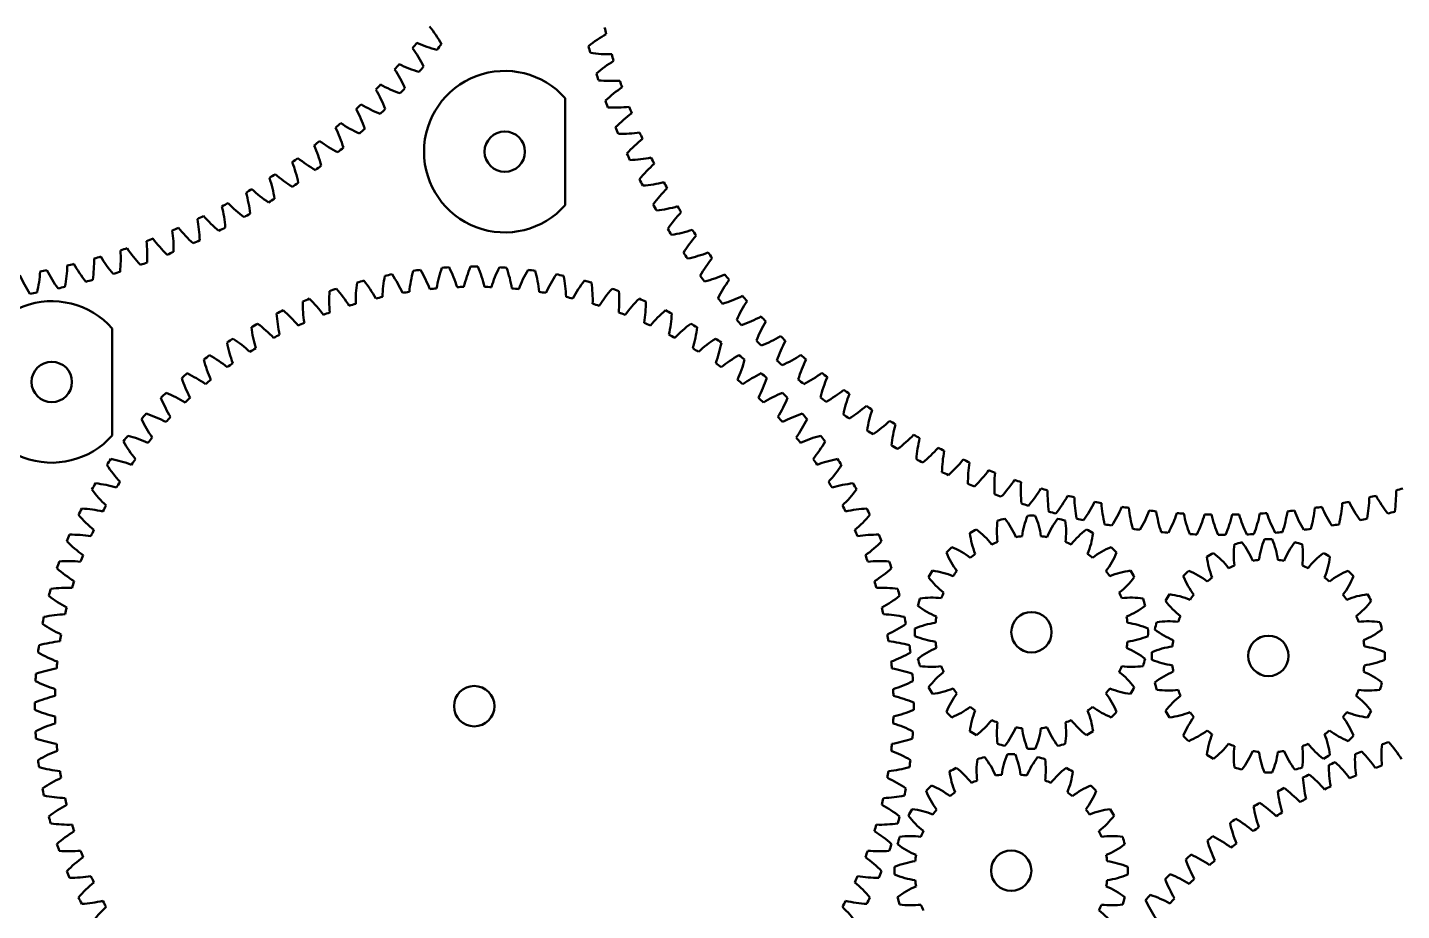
# Model space of a CAD drawing. Header units: inches. Extents: x 0.1 to 23.9, y 0 to 18.
# Drawn here: x 10.94 to 19.45, y 5.79 to 11.25 of the extents above; entities that cross this region are included whole.
import ezdxf

# ---------------------------------------------------------------- set-up
doc = ezdxf.new("R2010")
doc.units = ezdxf.units.IN
doc.header["$MEASUREMENT"] = 0
doc.layers.add('Visible (ANSI)', color=7, linetype='Continuous', lineweight=50)

msp = doc.modelspace()

# ---------------------------------------------------------------- linework, layer by layer
at = {"layer": 'Visible (ANSI)'}
for p, q in [((14.2666, 10.1531), (14.2666, 10.8146)), ((11.4605, 8.7273), (11.4605, 9.3888))]:
    msp.add_line(p, q, dxfattribs=at)
for centre in [(13.8916, 10.4839), (11.0855, 9.0581), (17.1543, 7.5081), (18.622, 7.3617), (13.7027, 7.0503), (17.0287, 6.0316)]:
    msp.add_circle(centre, 0.125, dxfattribs=at)
for centre, radius, start, end in [((12.7779, 10.745), 0.8272, 29.32405, 38.50281), ((18.3335, 12.1663), 3.9306, 193.4375, 194.0625), ((10.2682, 13.6014), 3.9306, 320.9375, 321.5625), ((13.6768, 11.9164), 0.8272, 246.49719, 255.67595), ((10.2682, 13.6014), 4.0556, 322.1875, 322.8125), ((14.9218, 10.4878), 0.8272, 118.99719, 128.17595), ((12.6509, 10.6382), 0.8272, 26.82405, 36.00281), ((18.3335, 12.1663), 4.0556, 194.6875, 195.3125), ((14.5396, 11.914), 0.8272, 261.82405, 271.00281), ((18.3335, 12.1663), 3.9306, 195.9375, 196.5625), ((10.2682, 13.6014), 3.9306, 318.4375, 319.0625), ((12.5194, 10.5371), 0.8272, 24.32405, 33.50281), ((13.6, 11.7694), 0.8272, 243.99719, 253.17595), ((10.2682, 13.6014), 4.0556, 319.6875, 320.3125), ((13.8916, 10.4839), 0.5, 41.40962, 318.59038), ((14.9982, 10.3405), 0.8272, 121.49719, 130.67595), ((10.2682, 13.6014), 3.9306, 315.9375, 316.5625), ((13.517, 11.6258), 0.8272, 241.49719, 250.67595), ((18.3335, 12.1663), 4.0556, 197.1875, 197.8125), ((14.5542, 11.7488), 0.8272, 264.32405, 273.50281), ((18.3335, 12.1663), 3.9306, 198.4375, 199.0625), ((12.3836, 10.4418), 0.8272, 21.82405, 31.00281), ((10.2682, 13.6014), 4.0556, 317.1875, 317.8125), ((15.081, 10.1968), 0.8272, 123.99719, 133.17595), ((10.2682, 13.6014), 3.9306, 313.4375, 314.0625), ((12.2438, 10.3526), 0.8272, 19.32405, 28.50281), ((13.4277, 11.4859), 0.8272, 238.99719, 248.17595), ((10.2682, 13.6014), 4.0556, 314.6875, 315.3125), ((18.3335, 12.1663), 4.0556, 199.6875, 200.3125), ((14.576, 11.5843), 0.8272, 266.82405, 276.00281), ((18.3335, 12.1663), 3.9306, 200.9375, 201.5625), ((10.2682, 13.6014), 3.9306, 310.9375, 311.5625), ((13.3324, 11.3501), 0.8272, 236.49719, 245.67595), ((15.17, 10.0568), 0.8272, 126.49719, 135.67595), ((12.1002, 10.2695), 0.8272, 16.82405, 26.00281), ((10.2682, 13.6014), 4.0556, 312.1875, 312.8125), ((18.3335, 12.1663), 4.0556, 202.1875, 202.8125), ((14.605, 11.421), 0.8272, 269.32405, 278.50281), ((15.2651, 9.9208), 0.8272, 128.99719, 138.17595), ((18.3335, 12.1663), 3.9306, 203.4375, 204.0625), ((10.2682, 13.6014), 3.9306, 308.4375, 309.0625), ((11.9531, 10.1927), 0.8272, 14.32405, 23.50281), ((13.2313, 11.2186), 0.8272, 233.99719, 243.17595), ((10.2682, 13.6014), 4.0556, 309.6875, 310.3125), ((18.3335, 12.1663), 4.0556, 204.6875, 205.3125), ((10.2682, 13.6014), 3.9306, 305.9375, 306.5625), ((11.8028, 10.1225), 0.8272, 11.82405, 21.00281), ((13.1245, 11.0916), 0.8272, 231.49719, 240.67595), ((10.2682, 13.6014), 4.0556, 307.1875, 307.8125), ((14.641, 11.2591), 0.8272, 271.82405, 281.00281), ((15.3659, 9.7891), 0.8272, 131.49719, 140.67595), ((18.3335, 12.1663), 3.9306, 205.9375, 206.5625), ((10.2682, 13.6014), 3.9306, 303.4375, 304.0625), ((11.6496, 10.0589), 0.8272, 9.32405, 18.50281), ((13.0123, 10.9694), 0.8272, 228.99719, 238.17595), ((18.3335, 12.1663), 4.0556, 207.1875, 207.8125), ((10.2682, 13.6014), 3.9306, 300.9375, 301.5625), ((11.4938, 10.002), 0.8272, 6.82405, 16.00281), ((12.8949, 10.8522), 0.8272, 226.49719, 235.67595), ((10.2682, 13.6014), 4.0556, 304.6875, 305.3125), ((14.6841, 11.0989), 0.8272, 274.32405, 283.50281), ((15.4724, 9.6619), 0.8272, 133.99719, 143.17595), ((18.3335, 12.1663), 3.9306, 208.4375, 209.0625), ((10.2682, 13.6014), 3.9306, 298.4375, 299.0625), ((11.3356, 9.9519), 0.8272, 4.32405, 13.50281), ((12.7725, 10.7403), 0.8272, 223.99719, 233.17595), ((10.2682, 13.6014), 4.0556, 302.1875, 302.8125), ((18.3335, 12.1663), 4.0556, 209.6875, 210.3125), ((14.7342, 10.9407), 0.8272, 276.82405, 286.00281), ((18.3335, 12.1663), 3.9306, 210.9375, 211.5625), ((10.2682, 13.6014), 3.9306, 295.9375, 296.5625), ((11.1754, 9.9089), 0.8272, 1.82405, 11.00281), ((12.6453, 10.6338), 0.8272, 221.49719, 230.67595), ((10.2682, 13.6014), 4.0556, 299.6875, 300.3125), ((15.5844, 9.5395), 0.8272, 136.49719, 145.67595), ((10.2682, 13.6014), 3.9306, 293.4375, 294.0625), ((11.0135, 9.8728), 0.8272, 359.32405, 8.50281), ((12.5136, 10.5329), 0.8272, 218.99719, 228.17595), ((10.2682, 13.6014), 4.0556, 297.1875, 297.8125), ((18.3335, 12.1663), 4.0556, 212.1875, 212.8125), ((14.791, 10.7848), 0.8272, 279.32405, 288.50281), ((15.7016, 9.4221), 0.8272, 138.99719, 148.17595), ((18.3335, 12.1663), 3.9306, 213.4375, 214.0625), ((10.2682, 13.6014), 3.9306, 288.4375, 289.0625), ((12.2376, 10.3489), 0.8272, 213.99719, 223.17595), ((10.2682, 13.6014), 3.9306, 290.9375, 291.5625), ((10.8501, 9.8438), 0.8272, 356.82405, 6.00281), ((12.3776, 10.4379), 0.8272, 216.49719, 225.67595), ((10.2682, 13.6014), 4.0556, 294.6875, 295.3125), ((10.2682, 13.6014), 3.9306, 283.4375, 284.0625), ((11.9467, 10.1896), 0.8272, 208.99719, 218.17595), ((10.5204, 9.8074), 0.8272, 351.82405, 1.00281), ((10.2682, 13.6014), 3.9306, 285.9375, 286.5625), ((12.0939, 10.2661), 0.8272, 211.49719, 220.67595), ((10.6857, 9.822), 0.8272, 354.32405, 3.50281), ((10.2682, 13.6014), 4.0556, 289.6875, 290.3125), ((10.2682, 13.6014), 4.0556, 292.1875, 292.8125), ((18.3335, 12.1663), 4.0556, 214.6875, 215.3125), ((14.8547, 10.6316), 0.8272, 281.82405, 291.00281), ((15.8238, 9.3099), 0.8272, 141.49719, 150.67595), ((18.3335, 12.1663), 3.9306, 215.9375, 216.5625), ((11.6429, 10.0563), 0.8272, 203.99719, 213.17595), ((10.1888, 9.7999), 0.8272, 346.82405, 356.00281), ((10.2682, 13.6014), 3.9306, 280.9375, 281.5625), ((11.7963, 10.1196), 0.8272, 206.49719, 215.67595), ((10.3547, 9.8), 0.8272, 349.32405, 358.50281), ((10.2682, 13.6014), 4.0556, 287.1875, 287.8125), ((13.9103, 9.5556), 0.7772, 168.10678, 177.8756), ((13.7027, 7.0503), 2.7222, 100.78125, 101.71875), ((12.5521, 9.2854), 0.7772, 24.6244, 34.39322), ((14.0737, 9.5366), 0.7772, 164.35678, 174.1256), ((13.7027, 7.0503), 2.7222, 97.03125, 97.96875), ((12.7007, 9.3559), 0.7772, 20.8744, 30.64322), ((14.2355, 9.5071), 0.7772, 160.60678, 170.3756), ((13.7027, 7.0503), 2.7222, 93.28125, 94.21875), ((12.8537, 9.4165), 0.7772, 17.1244, 26.89322), ((14.3951, 9.4669), 0.7772, 156.85678, 166.6256), ((13.7027, 7.0503), 2.7222, 89.53125, 90.46875), ((13.0103, 9.4669), 0.7772, 13.3744, 23.14322), ((14.5516, 9.4165), 0.7772, 153.10678, 162.8756), ((13.7027, 7.0503), 2.7222, 85.78125, 86.71875), ((13.1698, 9.5071), 0.7772, 9.6244, 19.39322), ((14.7046, 9.3559), 0.7772, 149.35678, 159.1256), ((13.7027, 7.0503), 2.7222, 82.03125, 82.96875), ((13.3316, 9.5366), 0.7772, 5.8744, 15.64322), ((14.8532, 9.2854), 0.7772, 145.60678, 155.3756), ((13.7027, 7.0503), 2.7222, 78.28125, 79.21875), ((13.495, 9.5556), 0.7772, 2.1244, 11.89322), ((18.3335, 12.1663), 4.0556, 217.1875, 217.8125), ((14.9249, 10.4814), 0.8272, 284.32405, 293.50281), ((18.3335, 12.1663), 3.9306, 218.4375, 219.0625), ((10.2682, 13.6014), 4.0556, 282.1875, 282.8125), ((10.2682, 13.6014), 4.0556, 284.6875, 285.3125), ((13.5815, 9.5613), 0.7772, 175.60678, 185.3756), ((13.7027, 7.0503), 2.7222, 108.28125, 109.21875), ((12.2702, 9.1161), 0.7772, 32.1244, 41.89322), ((13.746, 9.5638), 0.7772, 171.85678, 181.6256), ((13.7027, 7.0503), 2.7222, 104.53125, 105.46875), ((12.4084, 9.2054), 0.7772, 28.3744, 38.14322), ((13.7027, 7.0503), 2.5972, 95.15625, 96.09375), ((13.7027, 7.0503), 2.5972, 91.40625, 92.34375), ((13.7027, 7.0503), 2.5972, 87.65625, 88.59375), ((13.7027, 7.0503), 2.5972, 83.90625, 84.84375), ((14.997, 9.2054), 0.7772, 141.85678, 151.6256), ((13.7027, 7.0503), 2.7222, 74.53125, 75.46875), ((13.6593, 9.5638), 0.7772, 358.3744, 8.14322), ((15.1351, 9.1161), 0.7772, 138.10678, 147.8756), ((13.7027, 7.0503), 2.7222, 70.78125, 71.71875), ((13.8238, 9.5613), 0.7772, 354.6244, 4.39322), ((15.9508, 9.2031), 0.8272, 143.99719, 153.17595), ((11.0855, 9.0581), 0.5, 41.40962, 318.59038), ((10.2682, 13.6014), 4.0556, 279.6875, 280.3125), ((13.4176, 9.548), 0.7772, 179.35678, 189.1256), ((13.7027, 7.0503), 2.7222, 112.03125, 112.96875), ((12.1382, 9.018), 0.7772, 35.8744, 45.64322), ((13.7027, 7.0503), 2.5972, 106.40625, 107.34375), ((13.7027, 7.0503), 2.5972, 102.65625, 103.59375), ((13.7027, 7.0503), 2.5972, 98.90625, 99.84375), ((13.7027, 7.0503), 2.5972, 80.15625, 81.09375), ((13.7027, 7.0503), 2.5972, 76.40625, 77.34375), ((13.7027, 7.0503), 2.5972, 72.65625, 73.59375), ((15.2672, 9.018), 0.7772, 134.35678, 144.1256), ((13.7027, 7.0503), 2.7222, 67.03125, 67.96875), ((13.9878, 9.548), 0.7772, 350.8744, 0.64322), ((18.3335, 12.1663), 4.0556, 219.6875, 220.3125), ((15.0017, 10.3343), 0.8272, 286.82405, 296.00281), ((16.0823, 9.102), 0.8272, 146.49719, 155.67595), ((18.3335, 12.1663), 3.9306, 220.9375, 221.5625), ((13.7027, 7.0503), 2.7222, 115.78125, 116.71875), ((13.2548, 9.524), 0.7772, 183.10678, 192.8756), ((12.0128, 8.9115), 0.7772, 39.6244, 49.39322), ((13.7027, 7.0503), 2.5972, 110.15625, 111.09375), ((13.7027, 7.0503), 2.5972, 68.90625, 69.84375), ((15.3925, 8.9115), 0.7772, 130.60678, 140.3756), ((13.7027, 7.0503), 2.7222, 63.28125, 64.21875), ((14.1505, 9.524), 0.7772, 347.1244, 356.89322), ((15.0847, 10.1907), 0.8272, 289.32405, 298.50281), ((18.3335, 12.1663), 3.9306, 223.4375, 224.0625), ((13.7027, 7.0503), 2.7222, 119.53125, 120.46875), ((13.094, 9.4894), 0.7772, 186.85678, 196.6256), ((11.8947, 8.797), 0.7772, 43.3744, 53.14322), ((13.7027, 7.0503), 2.5972, 113.90625, 114.84375), ((13.7027, 7.0503), 2.5972, 65.15625, 66.09375), ((15.5106, 8.797), 0.7772, 126.85678, 136.6256), ((13.7027, 7.0503), 2.7222, 59.53125, 60.46875), ((14.3114, 9.4894), 0.7772, 343.3744, 353.14322), ((18.3335, 12.1663), 4.0556, 222.1875, 222.8125), ((16.2181, 9.0068), 0.8272, 148.99719, 158.17595), ((13.7027, 7.0503), 2.7222, 123.28125, 124.21875), ((12.9358, 9.4443), 0.7772, 190.60678, 200.3756), ((11.7843, 8.675), 0.7772, 47.1244, 56.89322), ((13.7027, 7.0503), 2.5972, 117.65625, 118.59375), ((13.7027, 7.0503), 2.5972, 61.40625, 62.34375), ((15.621, 8.675), 0.7772, 123.10678, 132.8756), ((13.7027, 7.0503), 2.7222, 55.78125, 56.71875), ((14.4696, 9.4443), 0.7772, 339.6244, 349.39322), ((18.3335, 12.1663), 4.0556, 224.6875, 225.3125), ((15.174, 10.0509), 0.8272, 291.82405, 301.00281), ((16.3579, 8.9175), 0.8272, 151.49719, 160.67595), ((18.3335, 12.1663), 3.9306, 225.9375, 226.5625), ((13.7027, 7.0503), 2.7222, 127.03125, 127.96875), ((12.7808, 9.3891), 0.7772, 194.35678, 204.1256), ((11.6822, 8.546), 0.7772, 50.8744, 60.64322), ((13.7027, 7.0503), 2.5972, 121.40625, 122.34375), ((13.7027, 7.0503), 2.5972, 57.65625, 58.59375), ((15.7232, 8.546), 0.7772, 119.35678, 129.1256), ((14.6245, 9.3891), 0.7772, 335.8744, 345.64322), ((13.7027, 7.0503), 2.7222, 52.03125, 52.96875), ((15.2693, 9.9151), 0.8272, 294.32405, 303.50281), ((16.5015, 8.8344), 0.8272, 153.99719, 163.17595), ((18.3335, 12.1663), 3.9306, 228.4375, 229.0625), ((13.7027, 7.0503), 2.7222, 130.78125, 131.71875), ((11.5887, 8.4107), 0.7772, 54.6244, 64.39322), ((13.7027, 7.0503), 2.5972, 125.15625, 126.09375), ((13.7027, 7.0503), 2.5972, 53.90625, 54.84375), ((15.8167, 8.4107), 0.7772, 115.60678, 125.3756), ((13.7027, 7.0503), 2.7222, 48.28125, 49.21875), ((18.3335, 12.1663), 4.0556, 227.1875, 227.8125), ((15.3704, 9.7835), 0.8272, 296.82405, 306.00281), ((18.3335, 12.1663), 3.9306, 230.9375, 231.5625), ((12.6298, 9.3238), 0.7772, 198.10678, 207.8756), ((13.7027, 7.0503), 2.5972, 128.90625, 129.84375), ((13.7027, 7.0503), 2.5972, 50.15625, 51.09375), ((14.7755, 9.3238), 0.7772, 332.1244, 341.89322), ((18.3335, 12.1663), 4.0556, 229.6875, 230.3125), ((16.6486, 8.7577), 0.8272, 156.49719, 165.67595), ((13.7027, 7.0503), 2.7222, 134.53125, 135.46875), ((12.4834, 9.2487), 0.7772, 201.85678, 211.6256), ((11.5042, 8.2695), 0.7772, 58.3744, 68.14322), ((13.7027, 7.0503), 2.5972, 132.65625, 133.59375), ((13.7027, 7.0503), 2.5972, 46.40625, 47.34375), ((15.9011, 8.2695), 0.7772, 111.85678, 121.6256), ((14.9219, 9.2487), 0.7772, 328.3744, 338.14322), ((13.7027, 7.0503), 2.7222, 44.53125, 45.46875), ((18.3335, 12.1663), 4.0556, 232.1875, 232.8125), ((15.4772, 9.6566), 0.8272, 299.32405, 308.50281), ((16.7989, 8.6874), 0.8272, 158.99719, 168.17595), ((18.3335, 12.1663), 3.9306, 233.4375, 234.0625), ((13.7027, 7.0503), 2.7222, 138.28125, 139.21875), ((11.4292, 8.1231), 0.7772, 62.1244, 71.89322), ((15.9761, 8.1231), 0.7772, 108.10678, 117.8756), ((13.7027, 7.0503), 2.7222, 40.78125, 41.71875), ((18.3335, 12.1663), 4.0556, 234.6875, 235.3125), ((15.5893, 9.5343), 0.8272, 301.82405, 311.00281), ((18.3335, 12.1663), 3.9306, 235.9375, 236.5625), ((16.9521, 8.6238), 0.8272, 161.49719, 170.67595), ((12.3423, 9.1643), 0.7772, 205.60678, 215.3756), ((13.7027, 7.0503), 2.5972, 136.40625, 137.34375), ((13.7027, 7.0503), 2.5972, 42.65625, 43.59375), ((15.0631, 9.1643), 0.7772, 324.6244, 334.39322), ((15.7068, 9.4172), 0.8272, 304.32405, 313.50281), ((18.3335, 12.1663), 3.9306, 238.4375, 239.0625), ((17.1079, 8.5669), 0.8272, 163.99719, 173.17595), ((13.7027, 7.0503), 2.7222, 142.03125, 142.96875), ((12.2069, 9.0708), 0.7772, 209.35678, 219.1256), ((11.3639, 7.9721), 0.7772, 65.8744, 75.64322), ((13.7027, 7.0503), 2.5972, 140.15625, 141.09375), ((13.7027, 7.0503), 2.5972, 38.90625, 39.84375), ((16.0414, 7.9721), 0.7772, 104.35678, 114.1256), ((15.1984, 9.0708), 0.7772, 320.8744, 330.64322), ((13.7027, 7.0503), 2.7222, 37.03125, 37.96875), ((18.3335, 12.1663), 4.0556, 237.1875, 237.8125), ((15.8292, 9.3052), 0.8272, 306.82405, 316.00281), ((18.3335, 12.1663), 3.9306, 240.9375, 241.5625), ((17.2661, 8.5169), 0.8272, 166.49719, 175.67595), ((18.3335, 12.1663), 4.0556, 239.6875, 240.3125), ((15.9564, 9.1987), 0.8272, 309.32405, 318.50281), ((18.3335, 12.1663), 3.9306, 243.4375, 244.0625), ((17.4263, 8.4738), 0.8272, 168.99719, 178.17595), ((13.7027, 7.0503), 2.7222, 145.78125, 146.71875), ((12.078, 8.9686), 0.7772, 213.10678, 222.8756), ((11.3086, 7.8172), 0.7772, 69.6244, 79.39322), ((13.7027, 7.0503), 2.5972, 143.90625, 144.84375), ((13.7027, 7.0503), 2.5972, 35.15625, 36.09375), ((16.0967, 7.8172), 0.7772, 100.60678, 110.3756), ((15.3274, 8.9686), 0.7772, 317.1244, 326.89322), ((13.7027, 7.0503), 2.7222, 33.28125, 34.21875), ((18.3335, 12.1663), 4.0556, 242.1875, 242.8125), ((16.0881, 9.0978), 0.8272, 311.82405, 321.00281), ((18.3335, 12.1663), 3.9306, 245.9375, 246.5625), ((17.5882, 8.4377), 0.8272, 171.49719, 180.67595), ((13.7027, 7.0503), 2.7222, 149.53125, 150.46875), ((11.2636, 7.659), 0.7772, 73.3744, 83.14322), ((13.7027, 7.0503), 2.5972, 147.65625, 148.59375), ((13.7027, 7.0503), 2.5972, 31.40625, 32.34375), ((16.1418, 7.659), 0.7772, 96.85678, 106.6256), ((13.7027, 7.0503), 2.7222, 29.53125, 30.46875), ((18.3335, 12.1663), 4.0556, 244.6875, 245.3125), ((18.3335, 12.1663), 4.0556, 247.1875, 247.8125), ((16.2241, 9.0028), 0.8272, 314.32405, 323.50281), ((18.3335, 12.1663), 3.9306, 248.4375, 249.0625), ((17.7516, 8.4088), 0.8272, 173.99719, 183.17595), ((16.364, 8.9138), 0.8272, 316.82405, 326.00281), ((18.3335, 12.1663), 3.9306, 250.9375, 251.5625), ((17.916, 8.3869), 0.8272, 176.49719, 185.67595), ((11.956, 8.8583), 0.7772, 216.85678, 226.6256), ((15.4493, 8.8583), 0.7772, 313.3744, 323.14322), ((18.3335, 12.1663), 4.0556, 249.6875, 250.3125), ((16.5078, 8.831), 0.8272, 319.32405, 328.50281), ((18.3335, 12.1663), 3.9306, 253.4375, 254.0625), ((18.0813, 8.3723), 0.8272, 178.99719, 188.17595), ((16.655, 8.7545), 0.8272, 321.82405, 331.00281), ((18.3335, 12.1663), 3.9306, 255.9375, 256.5625), ((18.247, 8.3649), 0.8272, 181.49719, 190.67595), ((18.4201, 8.3649), 0.8272, 349.32405, 358.50281), ((18.3335, 12.1663), 3.9306, 283.4375, 284.0625), ((20.0121, 8.7545), 0.8272, 208.99719, 218.17595), ((18.5858, 8.3723), 0.8272, 351.82405, 1.00281), ((18.3335, 12.1663), 3.9306, 285.9375, 286.5625), ((13.7027, 7.0503), 2.7222, 153.28125, 154.21875), ((11.229, 7.4981), 0.7772, 77.1244, 86.89322), ((13.7027, 7.0503), 2.5972, 151.40625, 152.34375), ((13.7027, 7.0503), 2.5972, 27.65625, 28.59375), ((16.1763, 7.4981), 0.7772, 93.10678, 102.8756), ((13.7027, 7.0503), 2.7222, 25.78125, 26.71875), ((18.3335, 12.1663), 4.0556, 252.1875, 252.8125), ((16.8054, 8.6845), 0.8272, 324.32405, 333.50281), ((18.3335, 12.1663), 3.9306, 258.4375, 259.0625), ((18.4129, 8.3648), 0.8272, 183.99719, 193.17595), ((16.9588, 8.6212), 0.8272, 326.82405, 336.00281), ((18.3335, 12.1663), 3.9306, 260.9375, 261.5625), ((18.5787, 8.3719), 0.8272, 186.49719, 195.67595), ((17.1147, 8.5646), 0.8272, 329.32405, 338.50281), ((18.3335, 12.1663), 3.9306, 263.4375, 264.0625), ((18.7439, 8.3862), 0.8272, 188.99719, 198.17595), ((17.9231, 8.3862), 0.8272, 341.82405, 351.00281), ((18.3335, 12.1663), 3.9306, 275.9375, 276.5625), ((19.5524, 8.5646), 0.8272, 201.49719, 210.67595), ((18.0884, 8.3719), 0.8272, 344.32405, 353.50281), ((18.3335, 12.1663), 3.9306, 278.4375, 279.0625), ((19.7083, 8.6212), 0.8272, 203.99719, 213.17595), ((18.2542, 8.3648), 0.8272, 346.82405, 356.00281), ((18.3335, 12.1663), 3.9306, 280.9375, 281.5625), ((19.8616, 8.6845), 0.8272, 206.49719, 215.67595), ((11.8415, 8.7401), 0.7772, 220.60678, 230.3756), ((15.5639, 8.7401), 0.7772, 309.6244, 319.39322), ((17.4437, 8.1305), 0.5037, 172.14764, 187.22686), ((17.1543, 7.5081), 0.7222, 103.125, 106.875), ((16.5926, 7.9024), 0.5037, 22.77314, 37.85236), ((17.5949, 8.0344), 0.5037, 157.14764, 172.22686), ((17.1543, 7.5081), 0.7222, 88.125, 91.875), ((16.7138, 8.0344), 0.5037, 7.77314, 22.85236), ((17.716, 7.9024), 0.5037, 142.14764, 157.22686), ((18.3335, 12.1663), 4.0556, 254.6875, 255.3125), ((17.1543, 7.5081), 0.7222, 73.125, 76.875), ((16.865, 8.1305), 0.5037, 352.77314, 7.85236), ((18.3335, 12.1663), 4.0556, 257.1875, 257.8125), ((18.3335, 12.1663), 4.0556, 259.6875, 260.3125), ((17.273, 8.5149), 0.8272, 331.82405, 341.00281), ((18.3335, 12.1663), 3.9306, 265.9375, 266.5625), ((18.9084, 8.4077), 0.8272, 191.49719, 200.67595), ((17.4332, 8.4721), 0.8272, 334.32405, 343.50281), ((18.3335, 12.1663), 3.9306, 268.4375, 269.0625), ((19.0718, 8.4363), 0.8272, 193.99719, 203.17595), ((17.5952, 8.4363), 0.8272, 336.82405, 346.00281), ((18.3335, 12.1663), 3.9306, 270.9375, 271.5625), ((19.2338, 8.4721), 0.8272, 196.49719, 205.67595), ((17.7586, 8.4077), 0.8272, 339.32405, 348.50281), ((18.3335, 12.1663), 3.9306, 273.4375, 274.0625), ((19.3941, 8.5149), 0.8272, 198.99719, 208.17595), ((18.3335, 12.1663), 4.0556, 279.6875, 280.3125), ((18.3335, 12.1663), 4.0556, 282.1875, 282.8125), ((18.3335, 12.1663), 4.0556, 284.6875, 285.3125), ((13.7027, 7.0503), 2.7222, 157.03125, 157.96875), ((11.205, 7.3354), 0.7772, 80.8744, 90.64322), ((13.7027, 7.0503), 2.5972, 155.15625, 156.09375), ((13.7027, 7.0503), 2.5972, 23.90625, 24.84375), ((16.2003, 7.3354), 0.7772, 89.35678, 99.1256), ((13.7027, 7.0503), 2.7222, 22.03125, 22.96875), ((17.1543, 7.5081), 0.7222, 118.125, 121.875), ((17.2727, 8.1841), 0.5037, 187.14764, 202.22686), ((16.5097, 7.7436), 0.5037, 37.77314, 52.85236), ((17.1543, 7.5081), 0.5972, 95.625, 99.375), ((17.1543, 7.5081), 0.5972, 80.625, 84.375), ((17.799, 7.7436), 0.5037, 127.14764, 142.22686), ((17.1543, 7.5081), 0.7222, 58.125, 61.875), ((17.0359, 8.1841), 0.5037, 337.77314, 352.85236), ((18.3335, 12.1663), 4.0556, 262.1875, 262.8125), ((18.3335, 12.1663), 4.0556, 264.6875, 265.3125), ((18.3335, 12.1663), 4.0556, 267.1875, 267.8125), ((18.3335, 12.1663), 4.0556, 269.6875, 270.3125), ((18.3335, 12.1663), 4.0556, 272.1875, 272.8125), ((18.3335, 12.1663), 4.0556, 274.6875, 275.3125), ((18.3335, 12.1663), 4.0556, 277.1875, 277.8125), ((11.7349, 8.6148), 0.7772, 224.35678, 234.1256), ((15.6704, 8.6148), 0.7772, 305.8744, 315.64322), ((17.1543, 7.5081), 0.7222, 133.125, 136.875), ((17.0937, 8.1917), 0.5037, 202.14764, 217.22686), ((16.4707, 7.5687), 0.5037, 52.77314, 67.85236), ((17.1543, 7.5081), 0.5972, 110.625, 114.375), ((17.1543, 7.5081), 0.5972, 65.625, 69.375), ((17.8379, 7.5687), 0.5037, 112.14764, 127.22686), ((17.2149, 8.1917), 0.5037, 322.77314, 337.85236), ((17.1543, 7.5081), 0.7222, 43.125, 46.875), ((18.9113, 7.984), 0.5037, 172.14764, 187.22686), ((18.622, 7.3617), 0.7222, 103.125, 106.875), ((18.0602, 7.7559), 0.5037, 22.77314, 37.85236), ((19.0625, 7.8879), 0.5037, 157.14764, 172.22686), ((18.622, 7.3617), 0.7222, 88.125, 91.875), ((18.1814, 7.8879), 0.5037, 7.77314, 22.85236), ((19.1837, 7.7559), 0.5037, 142.14764, 157.22686), ((18.622, 7.3617), 0.7222, 73.125, 76.875), ((18.3326, 7.984), 0.5037, 352.77314, 7.85236), ((13.7027, 7.0503), 2.7222, 160.78125, 161.71875), ((11.1917, 7.1714), 0.7772, 84.6244, 94.39322), ((13.7027, 7.0503), 2.5972, 158.90625, 159.84375), ((13.7027, 7.0503), 2.5972, 20.15625, 21.09375), ((16.2136, 7.1714), 0.7772, 85.60678, 95.3756), ((13.7027, 7.0503), 2.7222, 18.28125, 19.21875), ((17.1543, 7.5081), 0.5972, 125.625, 129.375), ((17.1543, 7.5081), 0.5972, 50.625, 54.375), ((18.622, 7.3617), 0.7222, 118.125, 121.875), ((18.7404, 8.0376), 0.5037, 187.14764, 202.22686), ((17.9773, 7.5971), 0.5037, 37.77314, 52.85236), ((18.622, 7.3617), 0.5972, 110.625, 114.375), ((18.622, 7.3617), 0.5972, 95.625, 99.375), ((18.622, 7.3617), 0.5972, 80.625, 84.375), ((18.622, 7.3617), 0.5972, 65.625, 69.375), ((19.2666, 7.5971), 0.5037, 127.14764, 142.22686), ((18.622, 7.3617), 0.7222, 58.125, 61.875), ((18.5036, 8.0376), 0.5037, 337.77314, 352.85236), ((11.6368, 8.4828), 0.7772, 228.10678, 237.8756), ((15.7685, 8.4828), 0.7772, 302.1244, 311.89322), ((17.1543, 7.5081), 0.7222, 148.125, 151.875), ((16.9189, 8.1528), 0.5037, 217.14764, 232.22686), ((16.4783, 7.3897), 0.5037, 67.77314, 82.85236), ((17.1543, 7.5081), 0.5972, 140.625, 144.375), ((17.1543, 7.5081), 0.5972, 35.625, 39.375), ((17.8303, 7.3897), 0.5037, 97.14764, 112.22686), ((17.3898, 8.1528), 0.5037, 307.77314, 322.85236), ((17.1543, 7.5081), 0.7222, 28.125, 31.875), ((18.622, 7.3617), 0.7222, 133.125, 136.875), ((18.5614, 8.0453), 0.5037, 202.14764, 217.22686), ((17.9384, 7.4222), 0.5037, 52.77314, 67.85236), ((18.622, 7.3617), 0.5972, 125.625, 129.375), ((18.622, 7.3617), 0.5972, 50.625, 54.375), ((19.3055, 7.4222), 0.5037, 112.14764, 127.22686), ((18.6825, 8.0453), 0.5037, 322.77314, 337.85236), ((18.622, 7.3617), 0.7222, 43.125, 46.875), ((13.7027, 7.0503), 2.7222, 164.53125, 165.46875), ((11.1891, 7.0069), 0.7772, 88.3744, 98.14322), ((13.7027, 7.0503), 2.5972, 162.65625, 163.59375), ((13.7027, 7.0503), 2.5972, 16.40625, 17.34375), ((16.2162, 7.0069), 0.7772, 81.85678, 91.6256), ((13.7027, 7.0503), 2.7222, 14.53125, 15.46875), ((17.1543, 7.5081), 0.5972, 155.625, 159.375), ((17.1543, 7.5081), 0.5972, 20.625, 24.375), ((11.5476, 8.3446), 0.7772, 231.85678, 241.6256), ((13.7027, 7.0503), 2.5972, 166.40625, 167.34375), ((15.8578, 8.3446), 0.7772, 298.3744, 308.14322), ((13.7027, 7.0503), 2.5972, 12.65625, 13.59375), ((17.1543, 7.5081), 0.7222, 163.125, 166.875), ((16.7601, 8.0699), 0.5037, 232.14764, 247.22686), ((16.532, 7.2188), 0.5037, 82.77314, 97.85236), ((17.7766, 7.2188), 0.5037, 82.14764, 97.22686), ((17.5486, 8.0699), 0.5037, 292.77314, 307.85236), ((17.1543, 7.5081), 0.7222, 13.125, 16.875), ((18.622, 7.3617), 0.7222, 148.125, 151.875), ((18.3865, 8.0063), 0.5037, 217.14764, 232.22686), ((17.946, 7.2433), 0.5037, 67.77314, 82.85236), ((18.622, 7.3617), 0.5972, 140.625, 144.375), ((18.622, 7.3617), 0.5972, 35.625, 39.375), ((19.2979, 7.2433), 0.5037, 97.14764, 112.22686), ((18.8574, 8.0063), 0.5037, 307.77314, 322.85236), ((18.622, 7.3617), 0.7222, 28.125, 31.875), ((13.7027, 7.0503), 2.7222, 168.28125, 169.21875), ((11.1974, 6.8426), 0.7772, 92.1244, 101.89322), ((16.208, 6.8426), 0.7772, 78.10678, 87.8756), ((13.7027, 7.0503), 2.7222, 10.78125, 11.71875), ((17.1543, 7.5081), 0.5972, 170.625, 174.375), ((17.1543, 7.5081), 0.5972, 5.625, 9.375), ((17.9996, 7.0723), 0.5037, 82.77314, 97.85236), ((18.622, 7.3617), 0.5972, 155.625, 159.375), ((18.622, 7.3617), 0.5972, 20.625, 24.375), ((19.2443, 7.0723), 0.5037, 82.14764, 97.22686), ((11.4675, 8.2009), 0.7772, 235.60678, 245.3756), ((13.7027, 7.0503), 2.5972, 170.15625, 171.09375), ((15.9378, 8.2009), 0.7772, 294.6244, 304.39322), ((13.7027, 7.0503), 2.5972, 8.90625, 9.84375), ((17.1543, 7.5081), 0.7222, 178.125, 181.875), ((16.6281, 7.0676), 0.5037, 97.77314, 112.85236), ((17.6806, 7.0676), 0.5037, 67.14764, 82.22686), ((17.1543, 7.5081), 0.7222, 358.125, 1.875), ((18.622, 7.3617), 0.7222, 163.125, 166.875), ((18.2277, 7.9234), 0.5037, 232.14764, 247.22686), ((19.0162, 7.9234), 0.5037, 292.77314, 307.85236), ((18.622, 7.3617), 0.7222, 13.125, 16.875), ((13.7027, 7.0503), 2.7222, 172.03125, 172.96875), ((11.2163, 6.6792), 0.7772, 95.8744, 105.64322), ((16.189, 6.6792), 0.7772, 74.35678, 84.1256), ((13.7027, 7.0503), 2.7222, 7.03125, 7.96875), ((16.6281, 7.9487), 0.5037, 247.14764, 262.22686), ((16.7601, 6.9464), 0.5037, 112.77314, 127.85236), ((17.1543, 7.5081), 0.5972, 185.625, 189.375), ((17.1543, 7.5081), 0.5972, 350.625, 354.375), ((17.5486, 6.9464), 0.5037, 52.14764, 67.22686), ((17.6806, 7.9487), 0.5037, 277.77314, 292.85236), ((18.0957, 6.9211), 0.5037, 97.77314, 112.85236), ((18.622, 7.3617), 0.5972, 170.625, 174.375), ((18.622, 7.3617), 0.5972, 5.625, 9.375), ((19.1482, 6.9211), 0.5037, 67.14764, 82.22686), ((11.3971, 8.0522), 0.7772, 239.35678, 249.1256), ((13.7027, 7.0503), 2.5972, 173.90625, 174.84375), ((16.0083, 8.0522), 0.7772, 290.8744, 300.64322), ((13.7027, 7.0503), 2.5972, 5.15625, 6.09375), ((17.1543, 7.5081), 0.7222, 193.125, 196.875), ((17.1543, 7.5081), 0.7222, 343.125, 346.875), ((18.622, 7.3617), 0.7222, 178.125, 181.875), ((18.0957, 7.8022), 0.5037, 247.14764, 262.22686), ((19.1482, 7.8022), 0.5037, 277.77314, 292.85236), ((18.622, 7.3617), 0.7222, 358.125, 1.875), ((13.7027, 7.0503), 2.7222, 175.78125, 176.71875), ((11.2459, 6.5174), 0.7772, 99.6244, 109.39322), ((16.1594, 6.5174), 0.7772, 70.60678, 80.3756), ((13.7027, 7.0503), 2.7222, 3.28125, 4.21875), ((16.532, 7.7975), 0.5037, 262.14764, 277.22686), ((16.9189, 6.8635), 0.5037, 127.77314, 142.85236), ((17.1543, 7.5081), 0.5972, 200.625, 204.375), ((17.1543, 7.5081), 0.5972, 335.625, 339.375), ((17.3898, 6.8635), 0.5037, 37.14764, 52.22686), ((17.7766, 7.7975), 0.5037, 262.77314, 277.85236), ((18.2277, 6.7999), 0.5037, 112.77314, 127.85236), ((18.622, 7.3617), 0.5972, 185.625, 189.375), ((18.622, 7.3617), 0.5972, 350.625, 354.375), ((19.0162, 6.7999), 0.5037, 52.14764, 67.22686), ((11.3365, 7.8993), 0.7772, 243.10678, 252.8756), ((13.7027, 7.0503), 2.5972, 177.65625, 178.59375), ((16.0689, 7.8993), 0.7772, 287.1244, 296.89322), ((13.7027, 7.0503), 2.5972, 1.40625, 2.34375), ((17.1543, 7.5081), 0.7222, 208.125, 211.875), ((16.4783, 7.6265), 0.5037, 277.14764, 292.22686), ((17.1543, 7.5081), 0.5972, 215.625, 219.375), ((17.1543, 7.5081), 0.5972, 320.625, 324.375), ((17.8303, 7.6265), 0.5037, 247.77314, 262.85236), ((17.1543, 7.5081), 0.7222, 328.125, 331.875), ((18.622, 7.3617), 0.7222, 193.125, 196.875), ((17.9996, 7.651), 0.5037, 262.14764, 277.22686), ((18.622, 7.3617), 0.5972, 200.625, 204.375), ((18.622, 7.3617), 0.5972, 335.625, 339.375), ((19.2443, 7.651), 0.5037, 262.77314, 277.85236), ((18.622, 7.3617), 0.7222, 343.125, 346.875), ((13.7027, 7.0503), 2.7222, 179.53125, 180.46875), ((11.286, 6.3579), 0.7772, 103.3744, 113.14322), ((16.1193, 6.3579), 0.7772, 66.85678, 76.6256), ((13.7027, 7.0503), 2.7222, 359.53125, 0.46875), ((17.0937, 6.8245), 0.5037, 142.77314, 157.85236), ((17.2149, 6.8245), 0.5037, 22.14764, 37.22686), ((18.3865, 6.717), 0.5037, 127.77314, 142.85236), ((18.8574, 6.717), 0.5037, 37.14764, 52.22686), ((11.286, 7.7427), 0.7772, 246.85678, 256.6256), ((13.7027, 7.0503), 2.5972, 181.40625, 182.34375), ((13.7027, 7.0503), 2.5972, 357.65625, 358.59375), ((16.1193, 7.7427), 0.7772, 283.3744, 293.14322), ((17.1543, 7.5081), 0.7222, 223.125, 226.875), ((16.4707, 7.4476), 0.5037, 292.14764, 307.22686), ((17.2727, 6.8322), 0.5037, 157.77314, 172.85236), ((17.1543, 7.5081), 0.5972, 230.625, 234.375), ((17.1543, 7.5081), 0.5972, 305.625, 309.375), ((17.0359, 6.8322), 0.5037, 7.14764, 22.22686), ((17.8379, 7.4476), 0.5037, 232.77314, 247.85236), ((17.1543, 7.5081), 0.7222, 313.125, 316.875), ((18.622, 7.3617), 0.7222, 208.125, 211.875), ((17.946, 7.4801), 0.5037, 277.14764, 292.22686), ((18.5614, 6.6781), 0.5037, 142.77314, 157.85236), ((18.622, 7.3617), 0.5972, 215.625, 219.375), ((18.622, 7.3617), 0.5972, 320.625, 324.375), ((18.6825, 6.6781), 0.5037, 22.14764, 37.22686), ((19.2979, 7.4801), 0.5037, 247.77314, 262.85236), ((18.622, 7.3617), 0.7222, 328.125, 331.875), ((11.3365, 6.2013), 0.7772, 107.1244, 116.89322), ((13.7027, 7.0503), 2.7222, 183.28125, 184.21875), ((16.0689, 6.2013), 0.7772, 63.10678, 72.8756), ((13.7027, 7.0503), 2.7222, 355.78125, 356.71875), ((17.1543, 7.5081), 0.7222, 238.125, 241.875), ((16.5097, 7.2727), 0.5037, 307.14764, 322.22686), ((17.1543, 7.5081), 0.5972, 245.625, 249.375), ((17.4437, 6.8858), 0.5037, 172.77314, 187.85236), ((16.5926, 7.1139), 0.5037, 322.14764, 337.22686), ((17.1543, 7.5081), 0.5972, 260.625, 264.375), ((17.5949, 6.9819), 0.5037, 187.77314, 202.85236), ((16.7138, 6.9819), 0.5037, 337.14764, 352.22686), ((17.1543, 7.5081), 0.5972, 275.625, 279.375), ((17.716, 7.1139), 0.5037, 202.77314, 217.85236), ((16.865, 6.8858), 0.5037, 352.14764, 7.22686), ((17.1543, 7.5081), 0.5972, 290.625, 294.375), ((17.799, 7.2727), 0.5037, 217.77314, 232.85236), ((17.1543, 7.5081), 0.7222, 298.125, 301.875), ((17.9384, 7.3011), 0.5037, 292.14764, 307.22686), ((18.622, 7.3617), 0.5972, 230.625, 234.375), ((18.622, 7.3617), 0.5972, 305.625, 309.375), ((19.3055, 7.3011), 0.5037, 232.77314, 247.85236), ((11.2459, 7.5832), 0.7772, 250.60678, 260.3756), ((13.7027, 7.0503), 2.5972, 185.15625, 186.09375), ((13.7027, 7.0503), 2.5972, 353.90625, 354.84375), ((16.1594, 7.5832), 0.7772, 279.6244, 289.39322), ((17.1543, 7.5081), 0.7222, 253.125, 256.875), ((17.1543, 7.5081), 0.7222, 283.125, 286.875), ((18.622, 7.3617), 0.7222, 223.125, 226.875), ((18.7404, 6.6857), 0.5037, 157.77314, 172.85236), ((17.9773, 7.1262), 0.5037, 307.14764, 322.22686), ((18.622, 7.3617), 0.5972, 245.625, 249.375), ((18.622, 7.3617), 0.5972, 290.625, 294.375), ((19.2666, 7.1262), 0.5037, 217.77314, 232.85236), ((18.5036, 6.6857), 0.5037, 7.14764, 22.22686), ((18.622, 7.3617), 0.7222, 313.125, 316.875), ((20.1289, 6.7419), 0.8064, 174.83715, 184.25194), ((20.3941, 3.5983), 3.3889, 107.625, 108.375), ((18.7608, 6.2974), 0.8064, 31.74806, 41.16285), ((11.3971, 6.0484), 0.7772, 110.8744, 120.64322), ((16.0083, 6.0484), 0.7772, 59.35678, 69.1256), ((17.0287, 6.0316), 0.7222, 103.125, 106.875), ((16.467, 6.4259), 0.5037, 22.77314, 37.85236), ((17.4693, 6.5578), 0.5037, 157.14764, 172.22686), ((17.0287, 6.0316), 0.7222, 88.125, 91.875), ((16.5882, 6.5578), 0.5037, 7.77314, 22.85236), ((17.5904, 6.4259), 0.5037, 142.14764, 157.22686), ((17.1543, 7.5081), 0.7222, 268.125, 271.875), ((17.0287, 6.0316), 0.7222, 73.125, 76.875), ((18.622, 7.3617), 0.7222, 238.125, 241.875), ((18.9113, 6.7393), 0.5037, 172.77314, 187.85236), ((18.0602, 6.9674), 0.5037, 322.14764, 337.22686), ((18.622, 7.3617), 0.5972, 260.625, 264.375), ((19.0625, 6.8354), 0.5037, 187.77314, 202.85236), ((18.1814, 6.8354), 0.5037, 337.14764, 352.22686), ((18.622, 7.3617), 0.5972, 275.625, 279.375), ((19.1837, 6.9674), 0.5037, 202.77314, 217.85236), ((18.3326, 6.7393), 0.5037, 352.14764, 7.22686), ((18.622, 7.3617), 0.7222, 298.125, 301.875), ((19.9648, 6.7237), 0.8064, 177.83715, 187.25194), ((20.3941, 3.5983), 3.3889, 110.625, 111.375), ((18.6218, 6.2082), 0.8064, 34.74806, 44.16285), ((13.7027, 7.0503), 2.7222, 187.03125, 187.96875), ((11.2163, 7.4213), 0.7772, 254.35678, 264.1256), ((13.7027, 7.0503), 2.5972, 188.90625, 189.84375), ((13.7027, 7.0503), 2.5972, 350.15625, 351.09375), ((16.189, 7.4213), 0.7772, 275.8744, 285.64322), ((13.7027, 7.0503), 2.7222, 352.03125, 352.96875), ((17.0287, 6.0316), 0.7222, 118.125, 121.875), ((17.1471, 6.7076), 0.5037, 187.14764, 202.22686), ((16.3841, 6.267), 0.5037, 37.77314, 52.85236), ((17.318, 6.6539), 0.5037, 172.14764, 187.22686), ((16.7394, 6.6539), 0.5037, 352.77314, 7.85236), ((17.6733, 6.267), 0.5037, 127.14764, 142.22686), ((17.0287, 6.0316), 0.7222, 58.125, 61.875), ((16.9103, 6.7076), 0.5037, 337.77314, 352.85236), ((18.622, 7.3617), 0.7222, 253.125, 256.875), ((18.622, 7.3617), 0.7222, 268.125, 271.875), ((18.622, 7.3617), 0.7222, 283.125, 286.875), ((20.3941, 3.5983), 3.3889, 113.625, 114.375), ((19.8018, 6.6969), 0.8064, 180.83715, 190.25194), ((18.4877, 6.1119), 0.8064, 37.74806, 47.16285), ((20.3941, 3.5983), 3.2639, 109.125, 109.875), ((11.4675, 5.8997), 0.7772, 114.6244, 124.39322), ((15.9378, 5.8997), 0.7772, 55.60678, 65.3756), ((17.0287, 6.0316), 0.7222, 133.125, 136.875), ((16.3451, 6.0922), 0.5037, 52.77314, 67.85236), ((17.0287, 6.0316), 0.5972, 110.625, 114.375), ((17.0287, 6.0316), 0.5972, 95.625, 99.375), ((17.0287, 6.0316), 0.5972, 80.625, 84.375), ((17.0287, 6.0316), 0.5972, 65.625, 69.375), ((17.7123, 6.0922), 0.5037, 112.14764, 127.22686), ((17.0287, 6.0316), 0.7222, 43.125, 46.875), ((20.3941, 3.5983), 3.3889, 116.625, 117.375), ((19.6404, 6.6617), 0.8064, 183.83715, 193.25194), ((18.3587, 6.0086), 0.8064, 40.74806, 50.16285), ((20.3941, 3.5983), 3.2639, 112.125, 112.875), ((13.7027, 7.0503), 2.7222, 190.78125, 191.71875), ((11.1974, 7.2579), 0.7772, 258.10678, 267.8756), ((13.7027, 7.0503), 2.5972, 192.65625, 193.59375), ((13.7027, 7.0503), 2.5972, 346.40625, 347.34375), ((16.208, 7.2579), 0.7772, 272.1244, 281.89322), ((13.7027, 7.0503), 2.7222, 348.28125, 349.21875), ((16.9681, 6.7152), 0.5037, 202.14764, 217.22686), ((17.0287, 6.0316), 0.5972, 125.625, 129.375), ((17.0287, 6.0316), 0.5972, 50.625, 54.375), ((17.0893, 6.7152), 0.5037, 322.77314, 337.85236), ((20.3941, 3.5983), 3.3889, 119.625, 120.375), ((19.4811, 6.6181), 0.8064, 186.83715, 196.25194), ((18.2354, 5.8988), 0.8064, 43.74806, 53.16285), ((20.3941, 3.5983), 3.2639, 118.125, 118.875), ((20.3941, 3.5983), 3.2639, 115.125, 115.875), ((11.5476, 5.756), 0.7772, 118.3744, 128.14322), ((15.8578, 5.756), 0.7772, 51.85678, 61.6256), ((17.0287, 6.0316), 0.7222, 148.125, 151.875), ((16.3527, 5.9132), 0.5037, 67.77314, 82.85236), ((17.0287, 6.0316), 0.5972, 140.625, 144.375), ((17.0287, 6.0316), 0.5972, 35.625, 39.375), ((17.7047, 5.9132), 0.5037, 97.14764, 112.22686), ((17.0287, 6.0316), 0.7222, 28.125, 31.875), ((20.3941, 3.5983), 3.3889, 122.625, 123.375), ((19.3244, 6.5661), 0.8064, 189.83715, 199.25194), ((18.1179, 5.7827), 0.8064, 46.74806, 56.16285), ((20.3941, 3.5983), 3.2639, 121.125, 121.875), ((13.7027, 7.0503), 2.7222, 194.53125, 195.46875), ((11.1891, 7.0936), 0.7772, 261.85678, 271.6256), ((13.7027, 7.0503), 2.5972, 196.40625, 197.34375), ((13.7027, 7.0503), 2.5972, 342.65625, 343.59375), ((16.2162, 7.0936), 0.7772, 268.3744, 278.14322), ((13.7027, 7.0503), 2.7222, 344.53125, 345.46875), ((16.7933, 6.6762), 0.5037, 217.14764, 232.22686), ((17.2642, 6.6762), 0.5037, 307.77314, 322.85236), ((20.3941, 3.5983), 3.3889, 125.625, 126.375), ((19.1705, 6.5061), 0.8064, 192.83715, 202.25194), ((18.0067, 5.6606), 0.8064, 49.74806, 59.16285), ((20.3941, 3.5983), 3.2639, 124.125, 124.875), ((11.6368, 5.6178), 0.7772, 122.1244, 131.89322), ((15.7685, 5.6178), 0.7772, 48.10678, 57.8756), ((17.0287, 6.0316), 0.7222, 163.125, 166.875), ((16.4064, 5.7423), 0.5037, 82.77314, 97.85236), ((17.0287, 6.0316), 0.5972, 155.625, 159.375), ((17.0287, 6.0316), 0.5972, 20.625, 24.375), ((17.651, 5.7423), 0.5037, 82.14764, 97.22686), ((17.0287, 6.0316), 0.7222, 13.125, 16.875), ((20.3941, 3.5983), 3.3889, 128.625, 129.375), ((19.02, 6.4381), 0.8064, 195.83715, 205.25194), ((17.9021, 5.5328), 0.8064, 52.74806, 62.16285), ((13.7027, 7.0503), 2.7222, 198.28125, 199.21875), ((11.1917, 6.9291), 0.7772, 265.60678, 275.3756), ((13.7027, 7.0503), 2.5972, 200.15625, 201.09375), ((13.7027, 7.0503), 2.5972, 338.90625, 339.84375), ((16.2136, 6.9291), 0.7772, 264.6244, 274.39322), ((13.7027, 7.0503), 2.7222, 340.78125, 341.71875), ((16.6345, 6.5933), 0.5037, 232.14764, 247.22686), ((17.0287, 6.0316), 0.5972, 170.625, 174.375), ((17.423, 6.5933), 0.5037, 292.77314, 307.85236), ((17.0287, 6.0316), 0.5972, 5.625, 9.375), ((20.3941, 3.5983), 3.3889, 131.625, 132.375), ((17.8042, 5.3997), 0.8064, 55.74806, 65.16285), ((20.3941, 3.5983), 3.2639, 127.125, 127.875), ((11.7349, 5.4858), 0.7772, 125.8744, 135.64322), ((15.6704, 5.4858), 0.7772, 44.35678, 54.1256), ((17.0287, 6.0316), 0.7222, 178.125, 181.875), ((16.5025, 5.5911), 0.5037, 97.77314, 112.85236), ((17.5549, 5.5911), 0.5037, 67.14764, 82.22686), ((17.0287, 6.0316), 0.7222, 358.125, 1.875), ((18.8733, 6.3623), 0.8064, 198.83715, 208.25194), ((20.3941, 3.5983), 3.2639, 130.125, 130.875), ((13.7027, 7.0503), 2.7222, 202.03125, 202.96875), ((11.205, 6.7652), 0.7772, 269.35678, 279.1256), ((11.8415, 5.3604), 0.7772, 129.6244, 139.39322), ((13.7027, 7.0503), 2.5972, 203.90625, 204.84375), ((13.7027, 7.0503), 2.5972, 335.15625, 336.09375), ((15.5639, 5.3604), 0.7772, 40.60678, 50.3756), ((16.2003, 6.7652), 0.7772, 260.8744, 270.64322), ((13.7027, 7.0503), 2.7222, 337.03125, 337.96875), ((16.5025, 6.4721), 0.5037, 247.14764, 262.22686), ((17.0287, 6.0316), 0.5972, 185.625, 189.375), ((17.0287, 6.0316), 0.5972, 350.625, 354.375), ((17.5549, 6.4721), 0.5037, 277.77314, 292.85236), ((20.3941, 3.5983), 3.3889, 134.625, 135.375), ((18.7307, 6.2789), 0.8064, 201.83715, 211.25194), ((17.7135, 5.2617), 0.8064, 58.74806, 68.16285), ((20.3941, 3.5983), 3.2639, 133.125, 133.875), ((16.6345, 5.4699), 0.5037, 112.77314, 127.85236), ((17.423, 5.4699), 0.5037, 52.14764, 67.22686), ((20.3941, 3.5983), 3.3889, 137.625, 138.375), ((17.6301, 5.1191), 0.8064, 61.74806, 71.16285), ((13.7027, 7.0503), 2.7222, 205.78125, 206.71875), ((11.229, 6.6024), 0.7772, 273.10678, 282.8756), ((11.956, 5.2423), 0.7772, 133.3744, 143.14322), ((13.7027, 7.0503), 2.5972, 207.65625, 208.59375), ((13.7027, 7.0503), 2.5972, 331.40625, 332.34375), ((15.4493, 5.2423), 0.7772, 36.85678, 46.6256), ((16.1763, 6.6024), 0.7772, 257.1244, 266.89322), ((13.7027, 7.0503), 2.7222, 333.28125, 334.21875), ((17.0287, 6.0316), 0.7222, 193.125, 196.875), ((16.4064, 6.3209), 0.5037, 262.14764, 277.22686), ((17.0287, 6.0316), 0.5972, 200.625, 204.375), ((17.0287, 6.0316), 0.5972, 335.625, 339.375), ((17.651, 6.3209), 0.5037, 262.77314, 277.85236), ((17.0287, 6.0316), 0.7222, 343.125, 346.875), ((18.5927, 6.1882), 0.8064, 204.83715, 214.25194), ((20.3941, 3.5983), 3.2639, 136.125, 136.875), ((17.2642, 5.387), 0.5037, 37.14764, 52.22686)]:
    msp.add_arc(centre, radius, start, end, dxfattribs=at)

doc.saveas('drawing.dxf')
